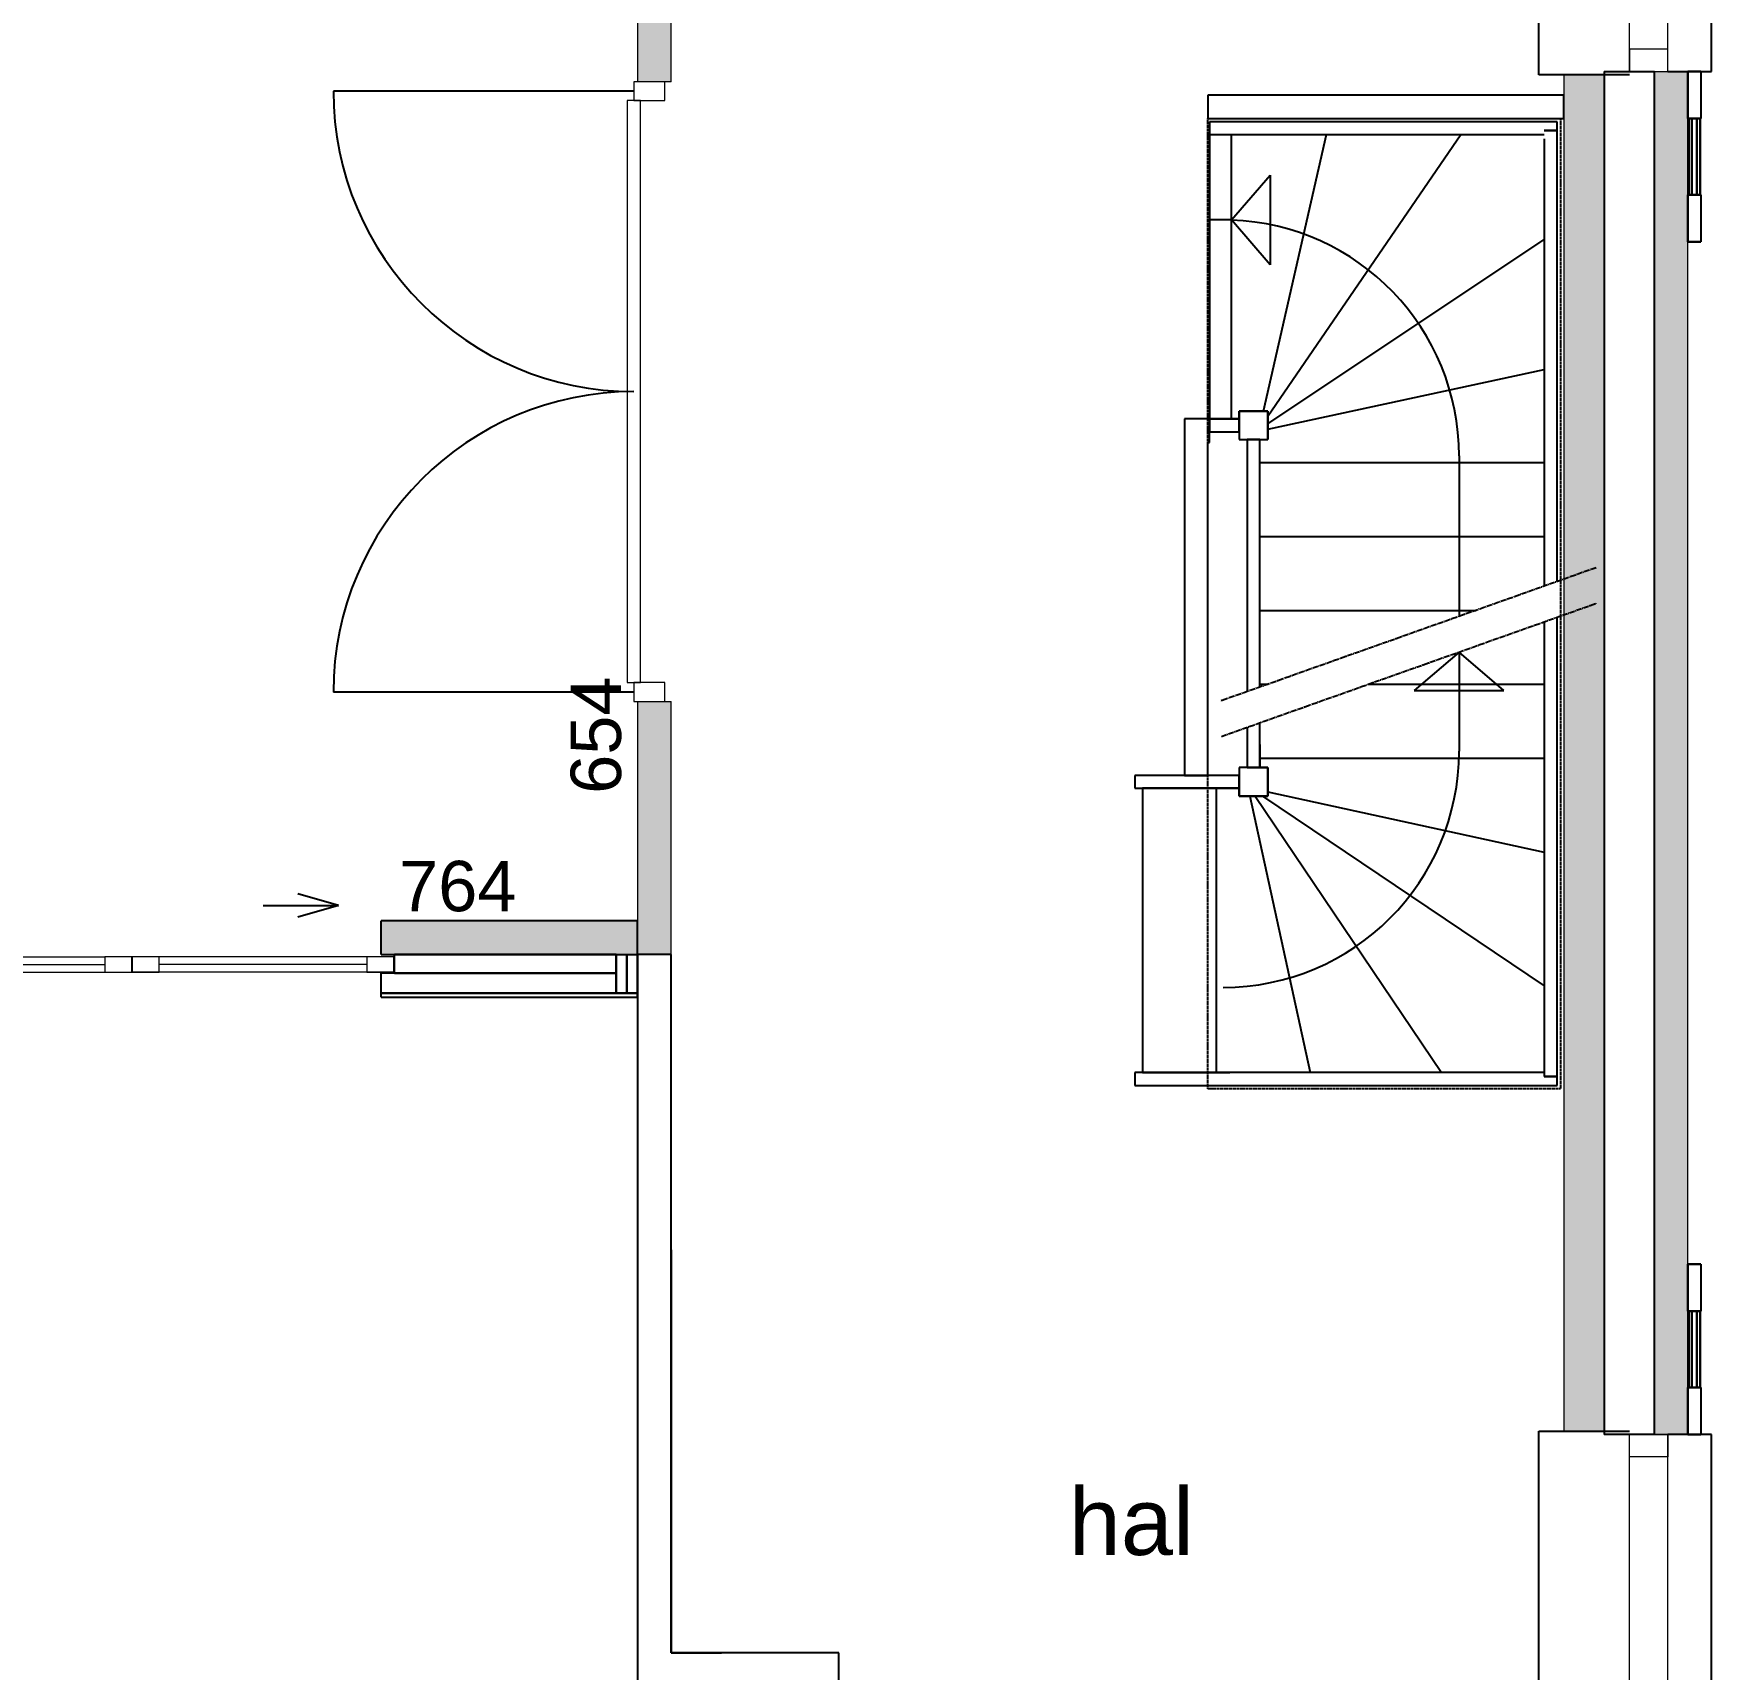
# Model space of a CAD drawing. Header units: millimetres. Extents: x 0 to 59350, y 0 to 29700.
# Drawn here: x 16201 to 18700, y 8398 to 10835 of the extents above; entities that cross this region are included whole.
import ezdxf

# ---------------------------------------------------------------- set-up
doc = ezdxf.new("R2010")
doc.units = ezdxf.units.MM
for name, pattern in [('PUNKT2_S9', [1, 0, -1]), ('STRICHPUNKT2_S5', [11, 8, -1, 1, -1]), ('VERDECKT2_S2', [2.7, 2, -0.7])]:
    doc.linetypes.add(name, pattern=pattern)
doc.layers.add('LAYER1', color=1, linetype='Continuous', lineweight=18)
doc.layers.add('Standard', color=7, linetype='Continuous', lineweight=25)
for name, color, linetype in [('LAYER3', 1, 'Continuous'), ('LAYER4', 1, 'Continuous'), ('LAYER9', 1, 'Continuous')]:
    doc.layers.add(name, color=color, linetype=linetype)
doc.styles.add('ARIAL', font='arial.ttf')

msp = doc.modelspace()

# ---------------------------------------------------------------- hatches: boundary and pattern name
at = {"layer": 'Standard', "linetype": 'PUNKT2_S9', "lineweight": 18}
h = msp.add_hatch(color=59, dxfattribs=at)
h.paths.add_polyline_path([(18665.5, 11333.1), (18665.5, 14538.1), (18615.5, 14488.1), (18615.5, 11333.1)])
h.paths.add_polyline_path([(18665.5, 7538.1), (18665.5, 8193.1), (18615.5, 8193.1), (18615.5, 7588.1)])
h.paths.add_polyline_path([(18615.5, 10778.1), (18615.5, 8748.1), (18665.5, 8748.1), (18665.5, 10778.1)])
h = msp.add_hatch(color=9, dxfattribs=at)
h.paths.add_polyline_path([(18540.5, 11338.1), (18540.5, 14413.1), (18480.5, 14353.1), (18480.5, 11338.1)])
h.paths.add_polyline_path([(18540.5, 8753.1), (18540.5, 10773.1), (18480.5, 10773.1), (18480.5, 8753.1)])
h.paths.add_polyline_path([(18540.5, 7663.1), (18540.5, 8188.1), (18480.5, 8188.1), (18480.5, 7723.1)])
h = msp.add_hatch(color=9, dxfattribs=at)
h.paths.add_polyline_path([(17151, 10762.9), (17151, 11913.1), (17101, 11913.1), (17101, 10762.9)])
h.paths.add_polyline_path([(17151, 9463.1), (17151, 9839.9), (17101, 9839.9), (17101, 9463.1)])
at = {"layer": 'Standard', "linetype": 'PUNKT2_S9', "lineweight": 25}
msp.add_hatch(color=9, dxfattribs=at).paths.add_polyline_path([(16719, 9463.1), (17101, 9463.1), (17101, 9513.1), (16719, 9513.1)])

# ---------------------------------------------------------------- linework, layer by layer
at = {"layer": 'LAYER1', "color": 1, "linetype": 'Continuous', "lineweight": -3}
for p, q in [((17953, 10684.1), (17953, 10260.6)), ((17985.5, 10260.6), (17985.5, 10684.1)), ((18033.4, 10272.4), (18127, 10684.1)), ((18039.7, 10264.6), (18327.2, 10684.1)), ((17985.5, 10557), (18043, 10623.9)), ((18043, 10623.9), (18043, 10490.1)), ((18043, 10490.1), (17985.5, 10557)), ((18039.7, 10253.4), (18451.5, 10527.8)), ((18039.7, 10245.6), (18451.5, 10334.4)), ((17997.2, 10260.6), (17997.2, 10272.4)), ((17997.2, 10272.4), (18033.4, 10272.4)), ((18012.9, 10272.4), (18039.7, 10272.4)), ((18020.8, 10272.4), (18039.7, 10272.4)), ((18032.1, 10272.4), (18039.7, 10272.4)), ((18039.7, 10272.4), (18039.7, 10245.6)), ((18039.7, 10272.4), (18039.7, 10253.4)), ((18039.7, 10272.4), (18039.7, 10264.6)), ((17953, 10260.6), (17985.5, 10260.6)), ((17965.5, 10260.6), (17997.2, 10260.6)), ((18039.7, 10266), (18039.7, 10229.9)), ((18324.6, 10205.6), (18324.6, 9966.6)), ((18028, 10195.6), (18451.5, 10195.6)), ((18028, 10085.6), (18451.5, 10085.6)), ((18028, 9975.6), (18349.9, 9975.6)), ((18324.6, 9913.5), (18257.6, 9856)), ((18391.5, 9856), (18324.6, 9913.5)), ((18324.6, 9913.5), (18324.6, 9765.6)), ((18028, 9865.6), (18040.1, 9865.6)), ((18189.6, 9865.6), (18451.5, 9865.6)), ((18257.6, 9856), (18391.5, 9856)), ((18028, 9775.6), (18028, 9741.4)), ((18028, 9755.6), (18451.5, 9755.6)), ((18028, 9741.4), (18039.7, 9741.4)), ((18039.7, 9741.4), (18039.7, 9705.2)), ((18039.7, 9725.6), (18039.7, 9698.9)), ((17983, 9710.6), (17853, 9710.6)), ((17853, 9710.6), (17853, 9287.1)), ((17997.2, 9710.6), (17963, 9710.6)), ((17963, 9710.6), (17963, 9287.1)), ((17997.2, 9698.9), (17997.2, 9710.6)), ((18033.4, 9698.9), (17997.2, 9698.9)), ((18039.7, 9698.9), (18012.9, 9698.9)), ((18012.9, 9698.9), (18102.9, 9287.1)), ((18020.8, 9698.9), (18298.4, 9287.1)), ((18039.7, 9698.9), (18020.8, 9698.9)), ((18039.7, 9698.9), (18032, 9698.9)), ((18032, 9698.9), (18451.5, 9416.1)), ((18039.7, 9717.8), (18039.7, 9698.9)), ((18039.7, 9706.6), (18039.7, 9698.9)), ((18039.7, 9705.2), (18451.5, 9615.4)), ((17853, 9287.1), (17983, 9287.1))]:
    msp.add_line(p, q, dxfattribs=at)
at = {"layer": 'LAYER3', "color": 3, "linetype": 'Continuous', "lineweight": -3}
for p, q in [((18470.5, 10703.1), (17953, 10703.1)), ((17953, 10703.1), (17953, 10684.1)), ((18470.5, 10690.1), (18470.5, 10703.1)), ((17953, 10684.1), (18451.5, 10684.1)), ((18451.5, 10690.1), (18470.5, 10690.1)), ((18470.5, 10690.1), (18451.5, 10690.1)), ((18451.5, 10678.1), (18451.5, 10011.7)), ((18470.5, 10018.4), (18470.5, 10690.1)), ((17997.2, 10260.6), (17953, 10260.6)), ((17953, 10260.6), (17953, 10241.6)), ((17997.2, 10241.6), (17997.2, 10260.6)), ((17953, 10241.6), (17997.2, 10241.6)), ((18028, 10229.9), (18009, 10229.9)), ((18009, 10229.9), (18009, 9854.6)), ((18028, 9861.3), (18028, 10229.9)), ((18451.5, 9958.6), (18451.5, 9281.1)), ((18470.5, 9281.1), (18470.5, 9965.4)), ((18009, 9801.5), (18009, 9741.4)), ((18028, 9741.4), (18028, 9808.2)), ((17841.7, 9729.6), (17841.7, 9710.6)), ((17997.2, 9729.6), (17841.7, 9729.6)), ((17997.2, 9710.6), (17997.2, 9729.6)), ((18009, 9741.4), (18028, 9741.4)), ((17841.7, 9710.6), (17997.2, 9710.6)), ((17841.7, 9287.1), (17841.7, 9268.1)), ((18451.5, 9287.1), (17841.7, 9287.1)), ((18451.5, 9281.1), (18470.5, 9281.1)), ((18470.5, 9281.1), (18451.5, 9281.1)), ((18470.5, 9268.1), (18470.5, 9281.1)), ((17841.7, 9268.1), (18470.5, 9268.1))]:
    msp.add_line(p, q, dxfattribs=at)
at = {"layer": 'LAYER3', "color": 3, "linetype": 'STRICHPUNKT2_S5', "lineweight": -3}
for p, q in [((18528.9, 10039.1), (17969.1, 9840.4)), ((17970.7, 9787.9), (18528.9, 9986.1))]:
    msp.add_line(p, q, dxfattribs=at)
at = {"layer": 'LAYER4', "color": 4, "linetype": 'Continuous', "lineweight": -3}
for p, q in [((18039.7, 10272.4), (17997.2, 10272.4)), ((17997.2, 10272.4), (17997.2, 10229.9)), ((18039.7, 10229.9), (18039.7, 10272.4)), ((17997.2, 10229.9), (18039.7, 10229.9)), ((17997.2, 9741.4), (17997.2, 9698.9)), ((18039.7, 9741.4), (17997.2, 9741.4)), ((18039.7, 9698.9), (18039.7, 9741.4)), ((17997.2, 9698.9), (18039.7, 9698.9))]:
    msp.add_line(p, q, dxfattribs=at)
at = {"layer": 'LAYER9', "color": 8, "linetype": 'Continuous', "lineweight": -3}
msp.add_line((17985.5, 10557), (17953, 10557), dxfattribs=at)
for centre, start, end in [((17973, 10205.6), 0, 87.9625), ((17973, 9765.6), 270, 0)]:
    msp.add_arc(centre, 351.6, start, end, dxfattribs=at)
at = {"layer": 'Standard', "color": 255, "linetype": 'Continuous', "lineweight": 18}
for p, q in [((17101, 11806.1), (17101, 10762.9)), ((17151, 10762.9), (17151, 11247.9)), ((17136, 10762.9), (17101, 10762.9)), ((17151, 10762.9), (17136, 10762.9)), ((17101, 9839.9), (17136, 9839.9)), ((17101, 9839.9), (17101, 9513.1)), ((17136, 9839.9), (17151, 9839.9)), ((17151, 9463.1), (17151, 9839.9)), ((17101, 9513.1), (17101, 9463.1)), ((17101, 9463.1), (17151, 9463.1))]:
    msp.add_line(p, q, dxfattribs=at)
at = {"layer": 'Standard', "color": 51, "linetype": 'Continuous', "lineweight": -3}
for p, q in [((18443.5, 10773.1), (18443.5, 11338.1)), ((18480.5, 10773.1), (18443.5, 10773.1)), ((18578.5, 10773.1), (18480.5, 10773.1)), ((18540.5, 10778.1), (18578.5, 10778.1)), ((18540.5, 10778.1), (18540.5, 10773.1)), ((18540.5, 10773.1), (18540.5, 8753.1)), ((18578.5, 10778.1), (18598, 10778.1)), ((16739, 9459.6), (16739, 9463.1)), ((17069, 9463.1), (16739, 9463.1)), ((16739, 9436.6), (16739, 9459.6)), ((17069, 9435.1), (17069, 9463.1)), ((16739, 9435.1), (16739, 9436.6)), ((16739, 9435.1), (17069, 9435.1)), ((18443.5, 8188.1), (18443.5, 8753.1)), ((18443.5, 8753.1), (18480.5, 8753.1)), ((18480.5, 8753.1), (18578.5, 8753.1)), ((18540.5, 8753.1), (18540.5, 8748.1)), ((18578.5, 8748.1), (18540.5, 8748.1)), ((18598, 8748.1), (18578.5, 8748.1))]:
    msp.add_line(p, q, dxfattribs=at)
at = {"layer": 'Standard', "color": 2, "linetype": 'Continuous', "lineweight": 18}
for p, q in [((18578.5, 10778.1), (18578.5, 11333.1)), ((18635.5, 10778.1), (18635.5, 11333.1)), ((18635.5, 10811.6), (18578.5, 10811.6)), ((18578.5, 10811.6), (18578.5, 10778.1)), ((18635.5, 10778.1), (18635.5, 10811.6)), ((18578.5, 10778.1), (18635.5, 10778.1)), ((17095.5, 10762.9), (17095.5, 10734.9)), ((17141.5, 10762.9), (17095.5, 10762.9)), ((17141.5, 10734.9), (17141.5, 10762.9)), ((17085.5, 10734.9), (17085.5, 9867.9)), ((17105.5, 10734.9), (17085.5, 10734.9)), ((17095.5, 10734.9), (17141.5, 10734.9)), ((17105.5, 9867.9), (17105.5, 10734.9)), ((17085.5, 9867.9), (17105.5, 9867.9)), ((17095.5, 9867.9), (17095.5, 9839.9)), ((17141.5, 9867.9), (17095.5, 9867.9)), ((17141.5, 9839.9), (17141.5, 9867.9)), ((17095.5, 9839.9), (17141.5, 9839.9)), ((15998, 9459.6), (16307.7, 9459.6)), ((15998, 9448.1), (16307.7, 9448.1)), ((16347.7, 9459.6), (16307.7, 9459.6)), ((16307.7, 9459.6), (16307.7, 9436.6)), ((16347.7, 9436.6), (16347.7, 9459.6)), ((16388.2, 9459.6), (16348.2, 9459.6)), ((16348.2, 9459.6), (16348.2, 9436.6)), ((16738, 9459.6), (16348.2, 9459.6)), ((16388.2, 9436.6), (16388.2, 9459.6)), ((16698, 9448.1), (16388.2, 9448.1)), ((16738, 9459.6), (16698, 9459.6)), ((16698, 9459.6), (16698, 9436.6)), ((16738, 9436.6), (16738, 9459.6)), ((16738, 9459.6), (16739, 9459.6)), ((16738, 9436.6), (16738, 9459.6)), ((16739, 9459.6), (16739, 9436.6)), ((15998, 9436.6), (16307.7, 9436.6)), ((16307.7, 9436.6), (16347.7, 9436.6)), ((16348.2, 9436.6), (16388.2, 9436.6)), ((16738, 9436.6), (16348.2, 9436.6)), ((16698, 9436.6), (16738, 9436.6)), ((16739, 9436.6), (16738, 9436.6)), ((18578.5, 8714.6), (18578.5, 8748.1)), ((18578.5, 8748.1), (18635.5, 8748.1)), ((18578.5, 8193.1), (18578.5, 8748.1)), ((18635.5, 8748.1), (18635.5, 8714.6)), ((18635.5, 8193.1), (18635.5, 8748.1)), ((18635.5, 8714.6), (18578.5, 8714.6))]:
    msp.add_line(p, q, dxfattribs=at)
at = {"layer": 'Standard', "color": 117, "linetype": 'Continuous', "lineweight": -3}
for p, q in [((18700.5, 10778.1), (18700.5, 11333.1)), ((18635.5, 10778.1), (18700.5, 10778.1)), ((18700.5, 8748.1), (18635.5, 8748.1)), ((18700.5, 8193.1), (18700.5, 8748.1))]:
    msp.add_line(p, q, dxfattribs=at)
at = {"layer": 'Standard', "color": 253, "linetype": 'Continuous', "lineweight": 18}
for p, q in [((18480.5, 10773.1), (18480.5, 8753.1)), ((18480.5, 10773.1), (18540.5, 10773.1)), ((18540.5, 8753.1), (18540.5, 10773.1)), ((18540.5, 8753.1), (18480.5, 8753.1))]:
    msp.add_line(p, q, dxfattribs=at)
at = {"layer": 'Standard', "color": 7, "linetype": 'Continuous', "lineweight": -3}
for p, q in [((18598, 10778.1), (18615.5, 10778.1)), ((18615.5, 8748.1), (18615.5, 10778.1)), ((17101, 9513.1), (16719, 9513.1)), ((16719, 9463.1), (16719, 9513.1)), ((17101, 9463.1), (17101, 9513.1)), ((16719, 9463.1), (16739, 9463.1)), ((16739, 9463.1), (17101, 9463.1)), ((17069, 9463.1), (17069, 9405.6)), ((17085, 9405.6), (17085, 9463.1)), ((17085, 9463.1), (17085, 9405.6)), ((17101, 9405.6), (17101, 9463.1)), ((16739, 9435.1), (16719, 9435.1)), ((16719, 9405.6), (16719, 9435.1)), ((17069, 9435.1), (16739, 9435.1)), ((17069, 9405.6), (17069, 9435.1)), ((16719, 9405.6), (17069, 9405.6)), ((17069, 9405.6), (17085, 9405.6)), ((17085, 9405.6), (17101, 9405.6)), ((17151, 9023.1), (17151, 8723.1)), ((18615.5, 8748.1), (18598, 8748.1)), ((17151, 8723.1), (17151, 8423.1)), ((17151, 8423.1), (17226, 8423.1))]:
    msp.add_line(p, q, dxfattribs=at)
at = {"layer": 'Standard', "color": 36, "linetype": 'Continuous', "lineweight": 18}
for p, q in [((18615.5, 10778.1), (18635.5, 10778.1)), ((18615.5, 10778.1), (18615.5, 8748.1)), ((18635.5, 10778.1), (18665.5, 10778.1)), ((18665.5, 8748.1), (18665.5, 10778.1)), ((18635.5, 8748.1), (18615.5, 8748.1)), ((18665.5, 8748.1), (18635.5, 8748.1))]:
    msp.add_line(p, q, dxfattribs=at)
at = {"layer": 'Standard', "color": 16, "linetype": 'Continuous', "lineweight": -3}
for p, q in [((18665.5, 10778.1), (18684.5, 10778.1)), ((18684.5, 10778.1), (18665.5, 10778.1)), ((18665.5, 10708.1), (18665.5, 10778.1)), ((18665.5, 10778.1), (18665.5, 10708.1)), ((18684.5, 10778.1), (18684.5, 10708.1)), ((18684.5, 10778.1), (18684.5, 10708.1)), ((18684.5, 10708.1), (18665.5, 10708.1)), ((18665.5, 10708.1), (18684.5, 10708.1)), ((18683.5, 10708.1), (18667, 10708.1)), ((18667, 10708.1), (18667, 10594.6)), ((18667, 10594.6), (18667, 10708.1)), ((18667, 10708.1), (18683.5, 10708.1)), ((18683.5, 10708.1), (18667, 10708.1)), ((18667, 10708.1), (18667, 10594.6)), ((18667, 10594.6), (18667, 10708.1)), ((18667, 10708.1), (18683.5, 10708.1)), ((18683.5, 10594.6), (18683.5, 10708.1)), ((18683.5, 10708.1), (18683.5, 10594.6)), ((18683.5, 10594.6), (18683.5, 10708.1)), ((18683.5, 10708.1), (18683.5, 10594.6)), ((18665.5, 10594.6), (18684.5, 10594.6)), ((18684.5, 10594.6), (18665.5, 10594.6)), ((18665.5, 10524.6), (18665.5, 10594.6)), ((18665.5, 10594.6), (18665.5, 10524.6)), ((18667, 10594.6), (18683.5, 10594.6)), ((18683.5, 10594.6), (18667, 10594.6)), ((18667, 10594.6), (18683.5, 10594.6)), ((18683.5, 10594.6), (18667, 10594.6)), ((18684.5, 10594.6), (18684.5, 10524.6)), ((18684.5, 10594.6), (18684.5, 10524.6)), ((18684.5, 10524.6), (18665.5, 10524.6)), ((18665.5, 10524.6), (18684.5, 10524.6)), ((18665.5, 9001.6), (18684.5, 9001.6)), ((18684.5, 9001.6), (18665.5, 9001.6)), ((18665.5, 8931.6), (18665.5, 9001.6)), ((18665.5, 9001.6), (18665.5, 8931.6)), ((18684.5, 9001.6), (18684.5, 8931.6)), ((18684.5, 9001.6), (18684.5, 8931.6)), ((18684.5, 8931.6), (18665.5, 8931.6)), ((18665.5, 8931.6), (18684.5, 8931.6)), ((18683.5, 8931.6), (18667, 8931.6)), ((18667, 8931.6), (18667, 8818.1)), ((18667, 8818.1), (18667, 8931.6)), ((18667, 8931.6), (18683.5, 8931.6)), ((18683.5, 8931.6), (18667, 8931.6)), ((18667, 8931.6), (18667, 8818.1)), ((18667, 8818.1), (18667, 8931.6)), ((18667, 8931.6), (18683.5, 8931.6)), ((18683.5, 8818.1), (18683.5, 8931.6)), ((18683.5, 8931.6), (18683.5, 8818.1)), ((18683.5, 8818.1), (18683.5, 8931.6)), ((18683.5, 8931.6), (18683.5, 8818.1)), ((18665.5, 8818.1), (18684.5, 8818.1)), ((18684.5, 8818.1), (18665.5, 8818.1)), ((18665.5, 8748.1), (18665.5, 8818.1)), ((18665.5, 8818.1), (18665.5, 8748.1)), ((18667, 8818.1), (18683.5, 8818.1)), ((18683.5, 8818.1), (18667, 8818.1)), ((18667, 8818.1), (18683.5, 8818.1)), ((18683.5, 8818.1), (18667, 8818.1)), ((18684.5, 8818.1), (18684.5, 8748.1)), ((18684.5, 8818.1), (18684.5, 8748.1)), ((18684.5, 8748.1), (18665.5, 8748.1)), ((18665.5, 8748.1), (18684.5, 8748.1))]:
    msp.add_line(p, q, dxfattribs=at)
at = {"layer": 'Standard', "color": 5, "linetype": 'Continuous', "lineweight": -3}
for p, q in [((17095.5, 10748.9), (16648, 10748.9)), ((17095.5, 9853.9), (16648, 9853.9))]:
    msp.add_line(p, q, dxfattribs=at)
at = {"layer": 'Standard', "color": 255, "linetype": 'Continuous', "lineweight": -3}
for p, q in [((18480.5, 10743.1), (17950.5, 10743.1)), ((17950.5, 10743.1), (17950.5, 10708.1)), ((18480.5, 10708.1), (18480.5, 10743.1)), ((17950.5, 10708.1), (18480.5, 10708.1)), ((17953, 10260.6), (17915.5, 10260.6)), ((17915.5, 10260.6), (17915.5, 10225.6)), ((17953, 10225.6), (17953, 10260.6)), ((17915.5, 10225.6), (17915.5, 9729.6)), ((17950.5, 10225.6), (17953, 10225.6)), ((17950.5, 9729.6), (17950.5, 10225.6)), ((17915.5, 9729.6), (17950.5, 9729.6)), ((17151, 9463.1), (17101, 9463.1)), ((17101, 9463.1), (17101, 7723.1)), ((17151, 8423.1), (17151, 9463.1)), ((17401, 8423.1), (17151, 8423.1)), ((17401, 8373.1), (17401, 8423.1))]:
    msp.add_line(p, q, dxfattribs=at)
at = {"layer": 'Standard', "color": 1, "linetype": 'VERDECKT2_S2', "lineweight": -3}
for p, q in [((17950.5, 9263.1), (17950.5, 10708.1)), ((17950.5, 10708.1), (18475.5, 10708.1)), ((17950.5, 9263.1), (17950.5, 10708.1)), ((17950.5, 10708.1), (18475.5, 10708.1)), ((18475.5, 10708.1), (18475.5, 9263.1)), ((18475.5, 10708.1), (18475.5, 9263.1)), ((18475.5, 9263.1), (17950.5, 9263.1)), ((18475.5, 9263.1), (17950.5, 9263.1))]:
    msp.add_line(p, q, dxfattribs=at)
at = {"layer": 'Standard', "color": 14, "linetype": 'Continuous', "lineweight": -3}
for p, q in [((18671.2, 10594.6), (18671.2, 10708.1)), ((18671.2, 10708.1), (18671.2, 10594.6)), ((18678.7, 10708.1), (18671.2, 10708.1)), ((18671.2, 10708.1), (18678.7, 10708.1)), ((18678.7, 10708.1), (18678.7, 10594.6)), ((18678.7, 10594.6), (18678.7, 10708.1)), ((18671.2, 10594.6), (18678.7, 10594.6)), ((18671.2, 10594.6), (18678.7, 10594.6)), ((18671.2, 8818.1), (18671.2, 8931.6)), ((18671.2, 8931.6), (18671.2, 8818.1)), ((18678.7, 8931.6), (18671.2, 8931.6)), ((18671.2, 8931.6), (18678.7, 8931.6)), ((18678.7, 8931.6), (18678.7, 8818.1)), ((18678.7, 8818.1), (18678.7, 8931.6)), ((18671.2, 8818.1), (18678.7, 8818.1)), ((18671.2, 8818.1), (18678.7, 8818.1))]:
    msp.add_line(p, q, dxfattribs=at)
at = {"layer": 'Standard', "color": 1, "linetype": 'Continuous', "lineweight": -3}
for p, q in [((16655.5, 9536.1), (16595, 9553.4)), ((16543.1, 9536.1), (16655.5, 9536.1)), ((16655.5, 9536.1), (16595, 9518.8))]:
    msp.add_line(p, q, dxfattribs=at)
at = {"layer": 'Standard', "color": 253, "linetype": 'Continuous', "lineweight": -3}
for p, q in [((16719, 9399.4), (16719, 9405.6)), ((17101, 9405.6), (16719, 9405.6)), ((16719, 9399.4), (17101, 9399.4)), ((17101, 9399.4), (17101, 9405.6))]:
    msp.add_line(p, q, dxfattribs=at)
at = {"layer": 'Standard', "color": 5, "linetype": 'Continuous', "lineweight": -3}
for centre, start, end in [((17095.5, 10748.9), 180, 270), ((17095.5, 9853.9), 90, 180)]:
    msp.add_arc(centre, 447.5, start, end, dxfattribs=at)

# ---------------------------------------------------------------- texts
at = {"layer": 'Standard', "color": 7, "linetype": 'Continuous', "lineweight": 18, "insert": (17077.4, 9702.3), "char_height": 75, "width": 213.862, "attachment_point": 7, "rotation": 90, "style": 'ARIAL'}
msp.add_mtext('\\W1.00;654', dxfattribs=at)
at = {"layer": 'Standard', "color": 7, "linetype": 'Continuous', "lineweight": 18, "insert": (16745.8, 9526.4), "char_height": 75, "width": 213.862, "attachment_point": 7, "style": 'ARIAL'}
msp.add_mtext('\\W1.00;764', dxfattribs=at)
at = {"layer": 'Standard', "color": 7, "linetype": 'Continuous', "lineweight": -3, "insert": (17743.1, 8567.2), "char_height": 100, "width": 556.772, "attachment_point": 7, "style": 'ARIAL'}
msp.add_mtext('hal', dxfattribs=at)

doc.saveas('drawing.dxf')
